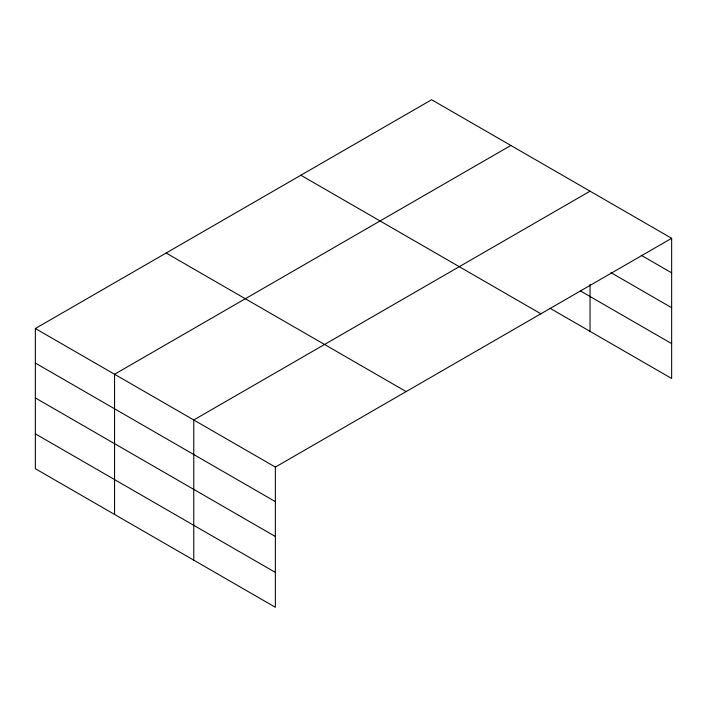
<?xml version="1.0" encoding="UTF-8"?>
<svg xmlns="http://www.w3.org/2000/svg" width="707" height="707" viewBox="0 0 707 707"><rect width="100%" height="100%" fill="white"/><g stroke="black" fill="none" stroke-linecap="round" stroke-linejoin="round"><path stroke-width="1.06" d="M35.35 328.525L275.359 467.088L275.359 607.269L35.35 468.706L35.35 328.525L431.641 99.731L671.65 238.294L671.65 378.475L549.966 308.225M510.843 145.456L114.552 374.25L114.552 514.431M590.045 191.182L193.762 419.976L193.762 560.156M275.359 467.088L671.65 238.294M641.284 255.307L671.65 272.84M610.919 272.637L671.65 307.704M580.5 290.992L671.65 343.62M300.864 175.23L540.873 313.802M166.127 253.018L406.136 391.59M35.35 363.062L275.359 501.634M35.35 397.926L275.359 536.498M35.35 433.842L275.359 572.414M590.045 284.532L590.045 331.362"/></g></svg>
